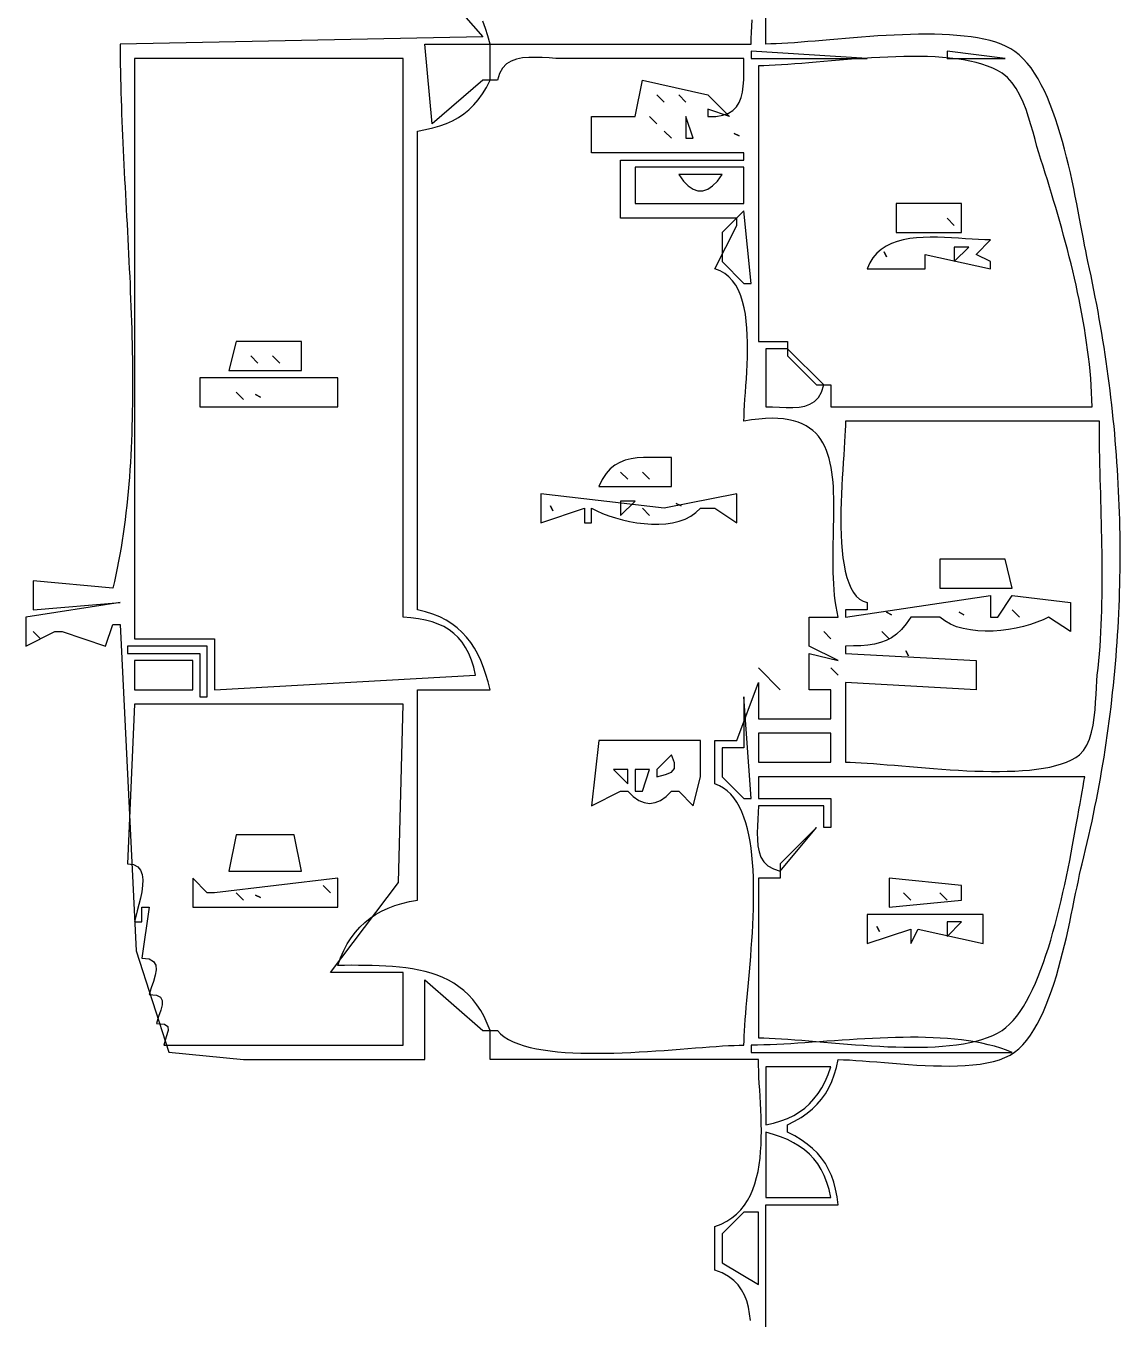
# Model space of a CAD drawing. Extents: x 0 to 792, y 0 to 1224.
# Drawn here: x 431 to 581.9, y 416.2 to 594.5 of the extents above; entities that cross this region are included whole.
import ezdxf

# ---------------------------------------------------------------- set-up
doc = ezdxf.new("R2010")
doc.units = 0
doc.layers.add('C7', color=7, linetype='CONTINUOUS')

msp = doc.modelspace()

# ---------------------------------------------------------------- linework, layer by layer
at = {"layer": 'C7'}
for points in [[(577.4243, 562), (577.2719, 562.7129), (577.1166, 563.4788), (576.9576, 564.2937), (576.7941, 565.1534), (576.6253, 566.0539), (576.4506, 566.9912), (576.2692, 567.9612), (576.0802, 568.9599), (575.8831, 569.9831), (575.6769, 571.0269), (575.461, 572.0871), (575.2347, 573.1597), (574.9971, 574.2408), (574.7475, 575.3261), (574.4852, 576.4116), (574.2094, 577.4934), (573.9194, 578.5672), (573.6144, 579.6292), (573.2937, 580.6752), (572.9564, 581.7011), (572.602, 582.7029), (572.2296, 583.6766), (571.8384, 584.618), (571.4277, 585.5232), (570.9968, 586.3881), (570.5449, 587.2086), (570.0713, 587.9806), (569.5752, 588.7001), (569.0559, 589.3631), (568.5126, 589.9655), (567.9445, 590.5032), (567.351, 590.9722), (566.7763, 591.3421), (566.1433, 591.6751), (565.4552, 591.9728), (564.7153, 592.2366), (563.9268, 592.4681), (563.093, 592.6688), (562.2169, 592.8402), (561.302, 592.984), (560.3514, 593.1016), (559.3683, 593.1946), (558.356, 593.2645), (557.3177, 593.3128), (556.2567, 593.3412), (555.1761, 593.351), (554.0792, 593.3439), (552.9692, 593.3213), (551.8494, 593.2849), (550.723, 593.2362), (549.5932, 593.1766), (548.4632, 593.1078), (547.3364, 593.0313), (546.2158, 592.9485), (545.1048, 592.8611), (544.0066, 592.7706), (542.9244, 592.6785), (541.8614, 592.5863), (540.8208, 592.4957), (539.806, 592.408), (538.8201, 592.3249), (537.8663, 592.2479), (536.9479, 592.1785), (536.0682, 592.1183), (535.2303, 592.0689), (534.4374, 592.0316), (533.6929, 592.0081), (533, 592), (533, 1115)], [(487, 601), (494, 593), (444, 592), (444.0023, 591.0575), (444.0091, 590.1097), (444.0203, 589.1566), (444.0357, 588.1986), (444.0549, 587.2356), (444.0778, 586.2679), (444.1043, 585.2957), (444.1341, 584.319), (444.167, 583.338), (444.2028, 582.353), (444.2412, 581.364), (444.2822, 580.3712), (444.3255, 579.3747), (444.3708, 578.3748), (444.4181, 577.3716), (444.467, 576.3651), (444.5174, 575.3557), (444.5691, 574.3434), (444.6218, 573.3284), (444.6754, 572.3109), (444.7297, 571.291), (444.7844, 570.2688), (444.8394, 569.2446), (444.8945, 568.2185), (444.9493, 567.1905), (445.0039, 566.161), (445.0578, 565.1301), (445.111, 564.0978), (445.1633, 563.0644), (445.2144, 562.03), (445.2641, 560.9948), (445.3122, 559.9589), (445.3585, 558.9225), (445.4029, 557.8858), (445.445, 556.8488), (445.4848, 555.8118), (445.522, 554.775), (445.5564, 553.7383), (445.5877, 552.7022), (445.6159, 551.6665), (445.6407, 550.6317), (445.6618, 549.5977), (445.6792, 548.5648), (445.6925, 547.533), (445.7016, 546.5027), (445.7062, 545.4738), (445.7062, 544.4467), (445.7014, 543.4213), (445.6916, 542.398), (445.6765, 541.3768), (445.656, 540.3578), (445.6298, 539.3414), (445.5977, 538.3275), (445.5596, 537.3165), (445.5153, 536.3083), (445.4645, 535.3032), (445.407, 534.3014), (445.3426, 533.303), (445.2712, 532.3081), (445.1925, 531.3169), (445.1063, 530.3295), (445.0124, 529.3462), (444.9106, 528.3671), (444.8008, 527.3923), (444.6826, 526.422), (444.556, 525.4563), (444.4206, 524.4954), (444.2763, 523.5395), (444.123, 522.5887), (443.9603, 521.6432), (443.7881, 520.703), (443.6061, 519.7685), (443.4143, 518.8397), (443.2123, 517.9168), (443, 517), (432, 518), (432, 514), (444, 515), (431, 513), (431, 509), (435, 511), (436, 511), (442, 509), (443, 512), (444, 512), (446.1998, 467), (450.7029, 453.0278), (461, 452), (486, 452), (486, 463), (494, 456), (495, 456), (494.6158, 457.008), (494.1839, 457.9381), (493.7063, 458.7931), (493.1852, 459.5764), (492.6226, 460.2911), (492.0207, 460.9402), (491.3815, 461.527), (490.7071, 462.0545), (489.9997, 462.526), (489.2613, 462.9444), (488.494, 463.3131), (487.6999, 463.6351), (486.8811, 463.9136), (486.0397, 464.1517), (485.1779, 464.3525), (484.2976, 464.5193), (483.4011, 464.655), (482.4903, 464.763), (481.5674, 464.8462), (480.6345, 464.9079), (479.6937, 464.9511), (478.7471, 464.9791), (477.7967, 464.995), (476.8447, 465.0019), (475.8932, 465.0029), (474.9442, 465.0012), (474, 465), (474.3953, 466.058), (474.8343, 467.0419), (475.3181, 467.9536), (475.8478, 468.7952), (476.4243, 469.5686), (477.0487, 470.2759), (477.7222, 470.9192), (478.4457, 471.5003), (479.2203, 472.0214), (480.047, 472.4845), (480.927, 472.8915), (481.8612, 473.2446), (482.8507, 473.5457), (483.8966, 473.7968), (485, 474), (485, 503), (495, 503), (494.724, 504.0704), (494.419, 505.0953), (494.0813, 506.0734), (493.7071, 507.0035), (493.2926, 507.8846), (492.8341, 508.7153), (492.3279, 509.4946), (491.77, 510.2212), (491.1569, 510.8941), (490.4847, 511.512), (489.7496, 512.0738), (488.9479, 512.5783), (488.0759, 513.0243), (487.1297, 513.4107), (486.1057, 513.7363), (485, 514), (485, 580), (486.0843, 580.1957), (487.1066, 580.4313), (488.0693, 580.7116), (488.9752, 581.0411), (489.8268, 581.4246), (490.6267, 581.8669), (491.3776, 582.3725), (492.0821, 582.9462), (492.7428, 583.5926), (493.3623, 584.3165), (493.9433, 585.1226), (494.4883, 586.0155), (495, 587), (494, 587), (487, 581), (486, 592), (495, 592), (494.6984, 593.1044), (494.3656, 594.147), (493.996, 595.1292)], [(530.8859, 416.0326), (530.773, 416.9852), (530.6074, 417.8905), (530.3776, 418.745), (530.072, 419.545), (529.679, 420.2869), (529.1872, 420.9672), (528.5849, 421.5823), (527.8607, 422.1285), (527.0029, 422.6022), (526, 423), (526, 429), (526.8604, 429.3312), (527.6429, 429.7302), (528.3509, 430.1932), (528.9879, 430.7163), (529.5574, 431.2957), (530.0629, 431.9274), (530.5078, 432.6075), (530.8956, 433.3323), (531.2298, 434.0978), (531.5138, 434.9002), (531.7512, 435.7356), (531.9453, 436.6001), (532.0997, 437.4898), (532.2179, 438.401), (532.3032, 439.3296), (532.3593, 440.2719), (532.3895, 441.2239), (532.3973, 442.1818), (532.3862, 443.1417), (532.3597, 444.0998), (532.3212, 445.0521), (532.2743, 445.9948), (532.2223, 446.9241), (532.1689, 447.836), (532.1173, 448.7267), (532.0712, 449.5924), (532.0339, 450.429), (532.009, 451.2328), (532, 452), (495, 452), (495, 456), (496, 456), (496.4439, 455.5568), (496.9621, 455.1543), (497.5506, 454.7908), (498.2052, 454.4648), (498.922, 454.1745), (499.697, 453.9183), (500.5261, 453.6947), (501.4052, 453.5019), (502.3304, 453.3383), (503.2977, 453.2023), (504.3029, 453.0923), (505.3422, 453.0066), (506.4113, 452.9436), (507.5064, 452.9016), (508.6234, 452.8791), (509.7582, 452.8744), (510.9068, 452.8858), (512.0653, 452.9118), (513.2295, 452.9506), (514.3954, 453.0008), (515.5591, 453.0605), (516.7164, 453.1282), (517.8634, 453.2023), (518.9961, 453.281), (520.1103, 453.3629), (521.2021, 453.4462), (522.2674, 453.5294), (523.3023, 453.6107), (524.3026, 453.6886), (525.2644, 453.7614), (526.1836, 453.8275), (527.0562, 453.8852), (527.8781, 453.933), (528.6454, 453.9691), (529.3541, 453.992), (530, 454), (530.008, 454.6006), (530.0311, 455.256), (530.0678, 455.9631), (530.1165, 456.7185), (530.1758, 457.5192), (530.2441, 458.3619), (530.32, 459.2436), (530.4019, 460.161), (530.4883, 461.111), (530.5777, 462.0904), (530.6686, 463.096), (530.7595, 464.1248), (530.8489, 465.1734), (530.9352, 466.2387), (531.0171, 467.3176), (531.0928, 468.407), (531.1611, 469.5035), (531.2202, 470.6041), (531.2688, 471.7056), (531.3053, 472.8049), (531.3283, 473.8987), (531.3361, 474.9838), (531.3273, 476.0572), (531.3005, 477.1157), (531.254, 478.156), (531.1863, 479.1751), (531.0961, 480.1697), (530.9817, 481.1366), (530.8416, 482.0728), (530.6744, 482.9751), (530.4785, 483.8402), (530.2524, 484.665), (529.9946, 485.4463), (529.7037, 486.1811), (529.378, 486.866), (529.0161, 487.4979), (528.6165, 488.0738), (528.1777, 488.5903), (527.6982, 489.0443), (527.1763, 489.4327), (526.6108, 489.7523), (526, 490), (526, 496), (529, 496), (532, 504), (532, 499), (542, 499), (542, 503), (539, 503), (539, 508), (543, 507), (539, 509), (539, 513), (543, 513), (542.84, 513.7326), (542.7044, 514.4788), (542.5913, 515.2371), (542.499, 516.0063), (542.4258, 516.785), (542.3697, 517.5718), (542.3292, 518.3654), (542.3023, 519.1646), (542.2873, 519.9679), (542.2824, 520.774), (542.2859, 521.5816), (542.2959, 522.3893), (542.3108, 523.1959), (542.3286, 523.9999), (542.3478, 524.8001), (542.3663, 525.5951), (542.3826, 526.3835), (542.3948, 527.1641), (542.4011, 527.9355), (542.3998, 528.6964), (542.3891, 529.4454), (542.3672, 530.1812), (542.3324, 530.9024), (542.2828, 531.6078), (542.2166, 532.2959), (542.1322, 532.9655), (542.0277, 533.6152), (541.9014, 534.2437), (541.7514, 534.8497), (541.5761, 535.4318), (541.3736, 535.9886), (541.1421, 536.5189), (540.8799, 537.0213), (540.5852, 537.4944), (540.2562, 537.937), (539.8911, 538.3477), (539.4883, 538.7252), (539.0458, 539.068), (538.5619, 539.375), (538.0349, 539.6448), (537.4629, 539.8759), (536.8442, 540.0671), (536.1771, 540.2171), (535.4596, 540.3245), (534.6901, 540.388), (533.8668, 540.4063), (532.988, 540.3779), (532.0517, 540.3016), (531.0563, 540.1761), (530, 540), (530.0107, 540.6757), (530.0403, 541.4155), (530.0847, 542.2125), (530.14, 543.0601), (530.2021, 543.9516), (530.267, 544.8804), (530.3308, 545.8397), (530.3894, 546.8229), (530.4389, 547.8234), (530.4752, 548.8344), (530.4943, 549.8493), (530.4922, 550.8614), (530.465, 551.8641), (530.4086, 552.8505), (530.319, 553.8142), (530.1922, 554.7484), (530.0243, 555.6464), (529.8112, 556.5016), (529.5489, 557.3072), (529.2335, 558.0567), (528.8608, 558.7433), (528.427, 559.3604), (527.928, 559.9013), (527.3599, 560.3593), (526.7185, 560.7277), (526, 561), (529, 567), (529, 568), (513, 568), (513, 576), (530, 576), (530, 577), (509, 577), (509, 582), (515, 582), (516, 587), (525, 585), (528, 582), (525, 583), (525, 582), (526.1338, 582.0206), (527.0821, 582.1733), (527.8613, 582.4491), (528.488, 582.839), (528.9788, 583.3339), (529.3502, 583.9251), (529.6189, 584.6033), (529.8013, 585.3598), (529.9141, 586.1854), (529.9738, 587.0712), (529.9969, 588.0082), (530.0001, 588.9875), (530, 590), (505, 590), (504.0725, 590.0215), (503.1273, 590.0708), (502.1793, 590.1248), (501.2435, 590.1602), (500.335, 590.1539), (499.4688, 590.0828), (498.6599, 589.9238), (497.9232, 589.6537), (497.2739, 589.2494), (496.7269, 588.6878), (496.2973, 587.9457), (496, 587), (495, 587), (495, 592), (531, 592), (531.0107, 592.7711), (531.0398, 593.5856), (531.0827, 594.4382), (531.1345, 595.3235)], [(531, 591), (531, 590), (547, 590), (531, 591)], [(570.6558, 577), (570.3912, 577.8786), (570.1262, 578.8295), (569.8521, 579.8328), (569.5605, 580.8689), (569.243, 581.9181), (568.891, 582.9606), (568.4961, 583.9767), (568.0498, 584.9468), (567.5436, 585.8511), (566.9691, 586.6699), (566.3177, 587.3835), (565.581, 587.9722), (564.9686, 588.3407), (564.3015, 588.6715), (563.5826, 588.9663), (562.8152, 589.2266), (562.0023, 589.4541), (561.1471, 589.6503), (560.2527, 589.8169), (559.3223, 589.9555), (558.3589, 590.0676), (557.3657, 590.155), (556.3459, 590.2193), (555.3025, 590.2619), (554.2386, 590.2846), (553.1575, 590.289), (552.0622, 590.2766), (550.9559, 590.2492), (549.8417, 590.2082), (548.7227, 590.1553), (547.602, 590.0922), (546.4829, 590.0204), (545.3683, 589.9415), (544.2615, 589.8572), (543.1655, 589.7691), (542.0835, 589.6788), (541.0187, 589.5878), (539.9741, 589.4979), (538.9528, 589.4106), (537.9581, 589.3275), (536.993, 589.2503), (536.0607, 589.1805), (535.1642, 589.1198), (534.3068, 589.0698), (533.4915, 589.0321), (532.7215, 589.0082), (532, 589)], [(558, 591), (558, 590), (566, 590), (558, 591)], [(446, 590), (446, 510), (457, 510), (457, 503), (493, 505), (492.741, 506.0878), (492.4264, 507.0812), (492.0556, 507.9838), (491.628, 508.7991), (491.1429, 509.5304), (490.5998, 510.1814), (489.998, 510.7554), (489.337, 511.2561), (488.6161, 511.687), (487.8348, 512.0514), (486.9924, 512.3529), (486.0883, 512.595), (485.1219, 512.7812), (484.0927, 512.915), (483, 513), (483, 590), (446, 590)], [(532, 589), (532, 551), (536, 551), (536, 550), (533, 550), (533, 542), (533.9583, 541.98), (534.9097, 541.9379), (535.841, 541.9006), (536.7393, 541.895), (537.5913, 541.948), (538.3841, 542.0863), (539.1044, 542.337), (539.7393, 542.7268), (540.2756, 543.2826), (540.7001, 544.0314), (541, 545), (542, 545), (542, 542), (578, 542), (577.9722, 542.9736), (577.9296, 543.9498), (577.8723, 544.9283), (577.801, 545.909), (577.716, 546.8915), (577.6177, 547.8756), (577.5066, 548.8611), (577.3832, 549.8478), (577.2478, 550.8354), (577.1009, 551.8237), (576.9429, 552.8125), (576.7742, 553.8015), (576.5953, 554.7905), (576.4067, 555.7793), (576.2087, 556.7675), (576.0017, 557.7551), (575.7863, 558.7418), (575.5629, 559.7273), (575.3318, 560.7114), (575.0935, 561.6938), (574.8484, 562.6744), (574.597, 563.6528), (574.3398, 564.629), (574.0771, 565.6025), (573.8093, 566.5733), (573.537, 567.541), (573.2604, 568.5055), (572.9802, 569.4664), (572.6967, 570.4237), (572.4102, 571.3769), (572.1214, 572.3259), (571.8306, 573.2705), (571.5382, 574.2105), (571.2446, 575.1455), (570.9504, 576.0754), (570.6559, 577)], [(518, 585), (519, 584), (518, 585)], [(521, 585), (522, 584), (521, 585)], [(517, 582), (518, 581), (517, 582)], [(522, 582), (522, 579), (523, 579), (522, 582)], [(519, 580), (520, 579), (519, 580)], [(528.6667, 579.6667), (529.3333, 579.3333), (528.6667, 579.6667)], [(515, 575), (515, 570), (530, 570), (530, 575), (515, 575)], [(521, 574), (521.657, 573.1128), (522.3212, 572.4474), (522.9906, 572.0038), (523.6631, 571.782), (524.3367, 571.782), (525.0092, 572.0038), (525.6786, 572.4474), (526.3429, 573.1128), (527, 574), (526, 574), (521, 574)], [(530, 569), (527, 566), (527, 562), (530, 559), (531, 559), (530, 569)], [(551, 570), (551, 566), (560, 566), (560, 570), (551, 570)], [(558, 568), (559, 567), (558, 568)], [(547, 561), (555, 561), (555, 563), (564, 561), (564, 562), (562, 563), (564, 565), (563.2029, 565.0136), (562.3567, 565.0501), (561.4689, 565.1025), (560.547, 565.1641), (559.5987, 565.228), (558.6314, 565.2874), (557.6528, 565.3355), (556.6704, 565.3654), (555.6918, 565.3704), (554.7246, 565.3436), (553.7763, 565.2782), (552.8546, 565.1673), (551.9668, 565.0043), (551.1208, 564.7821), (550.3239, 564.494), (549.5838, 564.1333), (548.9081, 563.693), (548.3043, 563.1663), (547.7799, 562.5465), (547.3426, 561.8266), (547, 561)], [(549.3333, 563.3333), (549.6667, 562.6667), (549.3333, 563.3333)], [(559, 564), (559, 562), (561, 564), (559, 564)], [(533, 414), (533, 432), (543, 432), (542.8477, 433.1026), (542.6423, 434.1374), (542.3808, 435.1076), (542.06, 436.0167), (541.6769, 436.8679), (541.2284, 437.6647), (540.7114, 438.4104), (540.1229, 439.1083), (539.4598, 439.7619), (538.7191, 440.3745), (537.8975, 440.9495), (536.9922, 441.4902), (536, 442), (536, 443), (536.9875, 443.5058), (537.8888, 444.04), (538.7078, 444.6076), (539.4481, 445.2132), (540.1136, 445.8616), (540.7082, 446.5576), (541.2357, 447.3059), (541.6999, 448.1114), (542.1046, 448.9787), (542.4536, 449.9128), (542.7508, 450.9183), (543, 452), (543.7415, 451.9883), (544.5508, 451.9555), (545.4216, 451.905), (546.3476, 451.84), (547.3224, 451.7639), (548.3397, 451.68), (549.3931, 451.5916), (550.4763, 451.5021), (551.5829, 451.4148), (552.7066, 451.3329), (553.8411, 451.2599), (554.98, 451.1991), (556.1169, 451.1537), (557.2456, 451.1272), (558.3596, 451.1228), (559.4527, 451.1438), (560.5185, 451.1936), (561.5507, 451.2756), (562.5428, 451.3929), (563.4887, 451.5491), (564.3818, 451.7473), (565.216, 451.991), (565.9847, 452.2833), (566.6818, 452.6278), (567.3009, 453.0277), (567.8878, 453.5107), (568.4474, 454.0655), (568.9806, 454.6871), (569.4885, 455.3711), (569.9718, 456.1127), (570.4315, 456.9071), (570.8686, 457.7498), (571.2839, 458.636), (571.6784, 459.561), (572.0531, 460.5202), (572.4088, 461.5088), (572.7464, 462.5222), (573.067, 463.5557), (573.3714, 464.6046), (573.6605, 465.6643), (573.9353, 466.7299), (574.1968, 467.797), (574.4457, 468.8606), (574.6832, 469.9163), (574.91, 470.9592), (575.1271, 471.9847), (575.3354, 472.9881), (575.536, 473.9648), (575.7296, 474.91), (575.9172, 475.819), (576.0998, 476.6872), (576.2782, 477.5099), (576.4535, 478.2824), (576.6265, 479), (576.8675, 479.9761), (577.1028, 480.9531), (577.3323, 481.9307), (577.556, 482.9091), (577.774, 483.8882), (577.9862, 484.8679), (578.1927, 485.8483), (578.3935, 486.8293), (578.5885, 487.811), (578.7778, 488.7933), (578.9614, 489.7762), (579.1393, 490.7596), (579.3114, 491.7436), (579.4779, 492.7281), (579.6387, 493.7132), (579.7938, 494.6988), (579.9433, 495.6849), (580.0871, 496.6714), (580.2252, 497.6584), (580.3577, 498.6459), (580.4845, 499.6338), (580.6057, 500.622), (580.7213, 501.6107), (580.8313, 502.5998), (580.9356, 503.5892), (581.0344, 504.579), (581.1275, 505.569), (581.2151, 506.5594), (581.297, 507.5501), (581.3734, 508.5411), (581.4443, 509.5323), (581.5096, 510.5237), (581.5693, 511.5154), (581.6235, 512.5073), (581.6721, 513.4994), (581.7152, 514.4917), (581.7528, 515.4841), (581.7848, 516.4767), (581.8114, 517.4694), (581.8325, 518.4622), (581.848, 519.455), (581.8581, 520.448), (581.8627, 521.441), (581.8618, 522.4341), (581.8555, 523.4272), (581.8437, 524.4203), (581.8264, 525.4134), (581.8038, 526.4065), (581.7756, 527.3995), (581.7421, 528.3925), (581.7031, 529.3854), (581.6587, 530.3782), (581.6089, 531.3709), (581.5537, 532.3634), (581.4932, 533.3559), (581.4272, 534.3481), (581.3559, 535.3402), (581.2791, 536.3321), (581.1971, 537.3238), (581.1097, 538.3153), (581.0169, 539.3066), (580.9188, 540.2975), (580.8153, 541.2882), (580.7066, 542.2786), (580.5925, 543.2687), (580.4731, 544.2585), (580.3484, 545.248), (580.2184, 546.237), (580.0831, 547.2257), (579.9426, 548.214), (579.7967, 549.2019), (579.6456, 550.1894), (579.4893, 551.1765), (579.3276, 552.163), (579.1608, 553.1491), (578.9887, 554.1348), (578.8114, 555.1199), (578.6288, 556.1044), (578.4411, 557.0885), (578.2481, 558.072), (578.05, 559.0549), (577.8466, 560.0372), (577.6381, 561.0189), (577.4244, 562)], [(460, 551), (459, 547), (469, 547), (469, 551), (460, 551)], [(536, 550), (536, 549), (540, 545), (541, 545), (536, 550)], [(462, 549), (463, 548), (462, 549)], [(465, 549), (466, 548), (465, 549)], [(455, 546), (455, 542), (474, 542), (474, 545), (474, 546), (455, 546)], [(460, 544), (461, 543), (460, 544)], [(462.6667, 543.6667), (463.3333, 543.3333), (462.6667, 543.6667)], [(544, 540), (543.9908, 539.4112), (543.9653, 538.7351), (543.926, 537.9793), (543.8758, 537.1513), (543.8173, 536.2585), (543.7533, 535.3085), (543.6864, 534.3089), (543.6194, 533.2672), (543.555, 532.191), (543.4959, 531.0876), (543.4449, 529.9647), (543.4046, 528.8299), (543.3778, 527.6906), (543.3672, 526.5543), (543.3755, 525.4287), (543.4055, 524.3212), (543.4598, 523.2393), (543.5411, 522.1907), (543.6523, 521.1827), (543.7959, 520.223), (543.9748, 519.3191), (544.1916, 518.4786), (544.4491, 517.7088), (544.7499, 517.0175), (545.0969, 516.412), (545.4926, 515.9), (545.9399, 515.489), (546.4414, 515.1865), (547, 515), (547, 514), (544, 514), (544, 513), (564, 516), (564, 513), (565, 513), (567, 516), (575, 515), (575, 511), (572, 513), (571.2398, 512.6328), (570.3988, 512.2929), (569.489, 511.9848), (568.5229, 511.7132), (567.5126, 511.4829), (566.4705, 511.2983), (565.4089, 511.1643), (564.3399, 511.0854), (563.276, 511.0664), (562.2293, 511.1118), (561.2122, 511.2265), (560.237, 511.4149), (559.3159, 511.6818), (558.4611, 512.0318), (557.6851, 512.4697), (557, 513), (553, 513), (552.3689, 512.0663), (551.7206, 511.292), (551.0484, 510.6618), (550.3455, 510.1608), (549.6052, 509.7738), (548.8207, 509.4857), (547.9853, 509.2814), (547.0923, 509.1458), (546.1349, 509.0638), (545.1063, 509.0202), (544, 509), (544, 508), (562, 507), (562, 503), (544, 504), (544, 493), (544.6577, 492.9913), (545.3764, 492.9664), (546.152, 492.927), (546.9804, 492.8749), (547.8575, 492.8118), (548.7794, 492.7394), (549.7419, 492.6596), (550.741, 492.5739), (551.7726, 492.4843), (552.8326, 492.3923), (553.9171, 492.2998), (555.0219, 492.2086), (556.143, 492.1202), (557.2763, 492.0365), (558.4177, 491.9593), (559.5633, 491.8902), (560.7089, 491.831), (561.8505, 491.7835), (562.9841, 491.7493), (564.1055, 491.7303), (565.2107, 491.7282), (566.2956, 491.7446), (567.3562, 491.7814), (568.3885, 491.8404), (569.3884, 491.9231), (570.3517, 492.0314), (571.2745, 492.167), (572.1527, 492.3317), (572.9822, 492.5272), (573.759, 492.7553), (574.479, 493.0176), (575.1381, 493.3159), (575.7324, 493.652), (576.2577, 494.0277)], [(578.7144, 505), (578.8241, 505.9803), (578.9225, 506.9638), (579.0101, 507.9502), (579.0873, 508.9393), (579.1547, 509.931), (579.2127, 510.9251), (579.2618, 511.9214), (579.3025, 512.9197), (579.3352, 513.9198), (579.3606, 514.9217), (579.379, 515.925), (579.3909, 516.9297), (579.3968, 517.9356), (579.3973, 518.9424), (579.3928, 519.95), (579.3837, 520.9582), (579.3706, 521.9669), (579.354, 522.9759), (579.3343, 523.9849), (579.312, 524.9939), (579.2877, 526.0027), (579.2618, 527.011), (579.2347, 528.0187), (579.207, 529.0256), (579.1792, 530.0316), (579.1517, 531.0364), (579.125, 532.0399), (579.0997, 533.042), (579.0761, 534.0423), (579.0549, 535.0409), (579.0364, 536.0374), (579.0212, 537.0318), (579.0097, 538.0238), (579.0025, 539.0132), (579, 540), (544, 540)], [(510, 531), (520, 531), (520, 535), (518.9883, 535.0073), (518.0057, 535.0204), (517.0554, 535.0233), (516.1404, 535.0002), (515.2638, 534.9351), (514.4286, 534.8123), (513.6379, 534.6158), (512.8948, 534.3297), (512.2023, 533.9382), (511.5635, 533.4253), (510.9815, 532.7752), (510.4593, 531.9721), (510, 531)], [(513, 533), (514, 532), (513, 533)], [(516, 533), (517, 532), (516, 533)], [(502, 530), (502, 526), (508, 528), (508, 526), (509, 526), (509, 528), (509.7199, 527.6429), (510.514, 527.3003), (511.3714, 526.9781), (512.2815, 526.6824), (513.2333, 526.4192), (514.2163, 526.1946), (515.2195, 526.0146), (516.2323, 525.8853), (517.2438, 525.8127), (518.2434, 525.8028), (519.2202, 525.8619), (520.1634, 525.9957), (521.0624, 526.2105), (521.9063, 526.5123), (522.6844, 526.9071), (523.3858, 527.401), (524, 528), (525, 528), (526, 528), (529, 526), (529, 530), (519, 528), (502, 530)], [(503.3333, 528.3333), (503.6667, 527.6667), (503.3333, 528.3333)], [(513, 529), (513, 527), (515, 529), (513, 529)], [(516, 528), (517, 527), (516, 528)], [(520.6667, 528.6667), (521.3333, 528.3333), (520.6667, 528.6667)], [(557, 521), (557, 517), (567, 517), (566, 521), (557, 521)], [(549.6667, 513.6667), (550.3333, 513.3333), (549.6667, 513.6667)], [(559.6667, 513.6667), (560.3333, 513.3333), (559.6667, 513.6667)], [(567, 514), (568, 513), (567, 514)], [(432, 511), (433, 510), (432, 511)], [(541, 511), (542, 510), (541, 511)], [(549, 511), (550, 510), (549, 511)], [(445, 509), (445, 508), (455, 508), (455, 502), (456, 502), (456, 509), (445, 509)], [(552.3333, 508.3333), (552.6667, 507.6667), (552.3333, 508.3333)], [(446, 507), (446, 503), (454, 503), (454, 507), (446, 507)], [(532, 506), (535, 503), (532, 506)], [(542, 506), (543, 505), (542, 506)], [(576.2576, 494.0277), (576.8286, 494.6153), (577.2902, 495.3429), (577.6554, 496.1863), (577.9369, 497.1212), (578.1475, 498.1237), (578.3, 499.1694), (578.4073, 500.2343), (578.4823, 501.2941), (578.5376, 502.3248), (578.5862, 503.302), (578.6409, 504.2018), (578.7145, 505)], [(446, 501), (445, 479), (445.823, 478.8932), (446.4205, 478.5916), (446.8197, 478.1231), (447.0479, 477.5156), (447.1325, 476.797), (447.1008, 475.9951), (446.9802, 475.138), (446.798, 474.2535), (446.5815, 473.3696), (446.3581, 472.514), (446.1552, 471.7149), (446, 471), (447, 471), (447, 473), (448, 473), (447, 466), (447.9851, 465.8829), (448.5961, 465.554), (448.8971, 465.0467), (448.9524, 464.3943), (448.8261, 463.63), (448.5825, 462.7873), (448.2857, 461.8995), (448, 461), (448.989, 460.8998), (449.5633, 460.6117), (449.8025, 460.1542), (449.7861, 459.5458), (449.5938, 458.805), (449.3052, 457.9502), (449, 457), (450.0983, 456.9004), (450.5813, 456.5815), (450.6151, 456.0123), (450.3659, 455.1621), (450, 454), (483, 454), (483, 464), (473, 464), (482.3966, 476.4144), (483, 501), (446, 501)], [(530, 502), (530, 495), (527, 495), (527, 491), (530, 488), (531, 488), (530, 502)], [(510, 496), (509, 487), (513, 489), (514, 489), (514.7369, 488.2679), (515.485, 487.745), (516.2406, 487.4313), (517, 487.3267), (517.7593, 487.4313), (518.5149, 487.745), (519.263, 488.2679), (520, 489), (521, 489), (523, 487), (524, 491), (524, 496), (510, 496)], [(532, 497), (532, 493), (542, 493), (542, 497), (532, 497)], [(520, 494), (518, 492), (518, 491), (519.1796, 491.2882), (519.9982, 491.6441), (520.427, 492.1559), (520.4372, 492.9117), (520, 494)], [(512, 492), (514, 490), (514, 492), (512, 492)], [(515, 492), (515, 489), (516, 489), (517, 492), (515, 492)], [(532, 491), (532, 488), (542, 488), (542, 484), (541, 484), (541, 487), (532, 487), (531.9784, 486.0747), (531.9293, 485.1308), (531.8757, 484.1835), (531.8406, 483.2479), (531.8472, 482.3391), (531.9186, 481.4723), (532.0778, 480.6626), (532.348, 479.9251), (532.7522, 479.275), (533.3135, 478.7273), (534.0551, 478.2973), (535, 478), (535, 477), (532, 477), (532, 455), (532.7215, 454.9917), (533.4915, 454.9678), (534.3068, 454.9301), (535.1642, 454.8801), (536.0607, 454.8194), (536.993, 454.7496), (537.9581, 454.6724), (538.9528, 454.5893), (539.974, 454.502), (541.0186, 454.412), (542.0835, 454.3211), (543.1655, 454.2308), (544.2614, 454.1426), (545.3683, 454.0583), (546.4828, 453.9795), (547.602, 453.9077), (548.7227, 453.8445), (549.8417, 453.7917), (550.9559, 453.7507), (552.0622, 453.7232), (553.1575, 453.7108), (554.2386, 453.7152), (555.3024, 453.7379), (556.3459, 453.7806), (557.3657, 453.8448), (558.3589, 453.9322), (559.3223, 454.0444), (560.2527, 454.1829), (561.1471, 454.3495), (562.0023, 454.5458), (562.8152, 454.7732), (563.5826, 455.0335), (564.3015, 455.3283), (564.9686, 455.6591), (565.581, 456.0277), (566.1087, 456.4181), (566.6208, 456.8756), (567.1175, 457.3968), (567.599, 457.9784), (568.0656, 458.6172), (568.5177, 459.3099), (568.9554, 460.0533), (569.379, 460.844), (569.7888, 461.6788), (570.1851, 462.5544), (570.5681, 463.4675), (570.9382, 464.4149), (571.2955, 465.3934), (571.6404, 466.3995), (571.973, 467.4302), (572.2938, 468.482), (572.6029, 469.5517), (572.9006, 470.6361), (573.1872, 471.7319), (573.463, 472.8358), (573.7282, 473.9445), (573.9831, 475.0548), (574.2279, 476.1634), (574.463, 477.267), (574.6886, 478.3623), (574.9049, 479.4462), (575.1123, 480.5152), (575.311, 481.5662), (575.5013, 482.5959), (575.6834, 483.601), (575.8577, 484.5782), (576.0243, 485.5242), (576.1836, 486.4359), (576.3358, 487.3099), (576.4811, 488.1429), (576.62, 488.9317), (576.7526, 489.6729), (576.8791, 490.3635), (577, 491), (532, 491)], [(540, 484), (535, 479), (535, 478), (540, 484)], [(460, 483), (459, 478), (469, 478), (468, 483), (460, 483)], [(454, 477), (454, 473), (474, 473), (474, 477), (457, 475), (456, 475), (454, 477)], [(472, 476), (473, 475), (472, 476)], [(550, 477), (550, 473), (560, 474), (560, 476), (550, 477)], [(460, 475), (461, 474), (460, 475)], [(462.6667, 474.6667), (463.3333, 474.3333), (462.6667, 474.6667)], [(552, 475), (553, 474), (552, 475)], [(557, 475), (558, 474), (557, 475)], [(547, 472), (547, 468), (553, 470), (553, 468), (554, 470), (563, 468), (563, 472), (547, 472)], [(558, 471), (558, 469), (560, 471), (558, 471)], [(548.3333, 470.3333), (548.6667, 469.6667), (548.3333, 470.3333)], [(531, 454), (531, 453), (567, 453), (566.2108, 453.31), (565.3947, 453.5905), (564.553, 453.8425), (563.6872, 454.0674), (562.7987, 454.2662), (561.8889, 454.4402), (560.9592, 454.5905), (560.0112, 454.7184), (559.0463, 454.825), (558.0659, 454.9116), (557.0714, 454.9792), (556.0643, 455.0291), (555.046, 455.0626), (554.018, 455.0806), (552.9817, 455.0846), (551.9386, 455.0756), (550.89, 455.0548), (549.8375, 455.0235), (548.7824, 454.9828), (547.7262, 454.9338), (546.6704, 454.8779), (545.6164, 454.8162), (544.5656, 454.7498), (543.5194, 454.68), (542.4794, 454.6079), (541.4469, 454.5348), (540.4234, 454.4618), (539.4104, 454.3901), (538.4092, 454.3209), (537.4213, 454.2554), (536.4482, 454.1947), (535.4913, 454.1402), (534.552, 454.0929), (533.6318, 454.054), (532.7321, 454.0248), (531.8543, 454.0064), (531, 454)], [(533, 451), (533, 443), (534.0787, 443.2511), (535.0795, 443.5536), (536.0061, 443.9099), (536.8621, 444.3226), (537.6514, 444.7944), (538.3774, 445.3276), (539.0439, 445.925), (539.6547, 446.5891), (540.2133, 447.3225), (540.7234, 448.1277), (541.1888, 449.0073), (541.6131, 449.9638), (542, 451), (533, 451)], [(533, 442), (533, 433), (542, 433), (541.7442, 434.087), (541.434, 435.0894), (541.0681, 436.0114), (540.6451, 436.8569), (540.1639, 437.63), (539.6231, 438.3348), (539.0214, 438.9754), (538.3577, 439.5557), (537.6306, 440.0798), (536.8388, 440.5518), (535.9812, 440.9758), (535.0563, 441.3558), (534.063, 441.6958), (533, 442)], [(530, 431), (527, 428), (527, 424), (532, 421), (532, 431), (530, 431)]]:
    msp.add_lwpolyline(points, dxfattribs=at)

doc.saveas('drawing.dxf')
